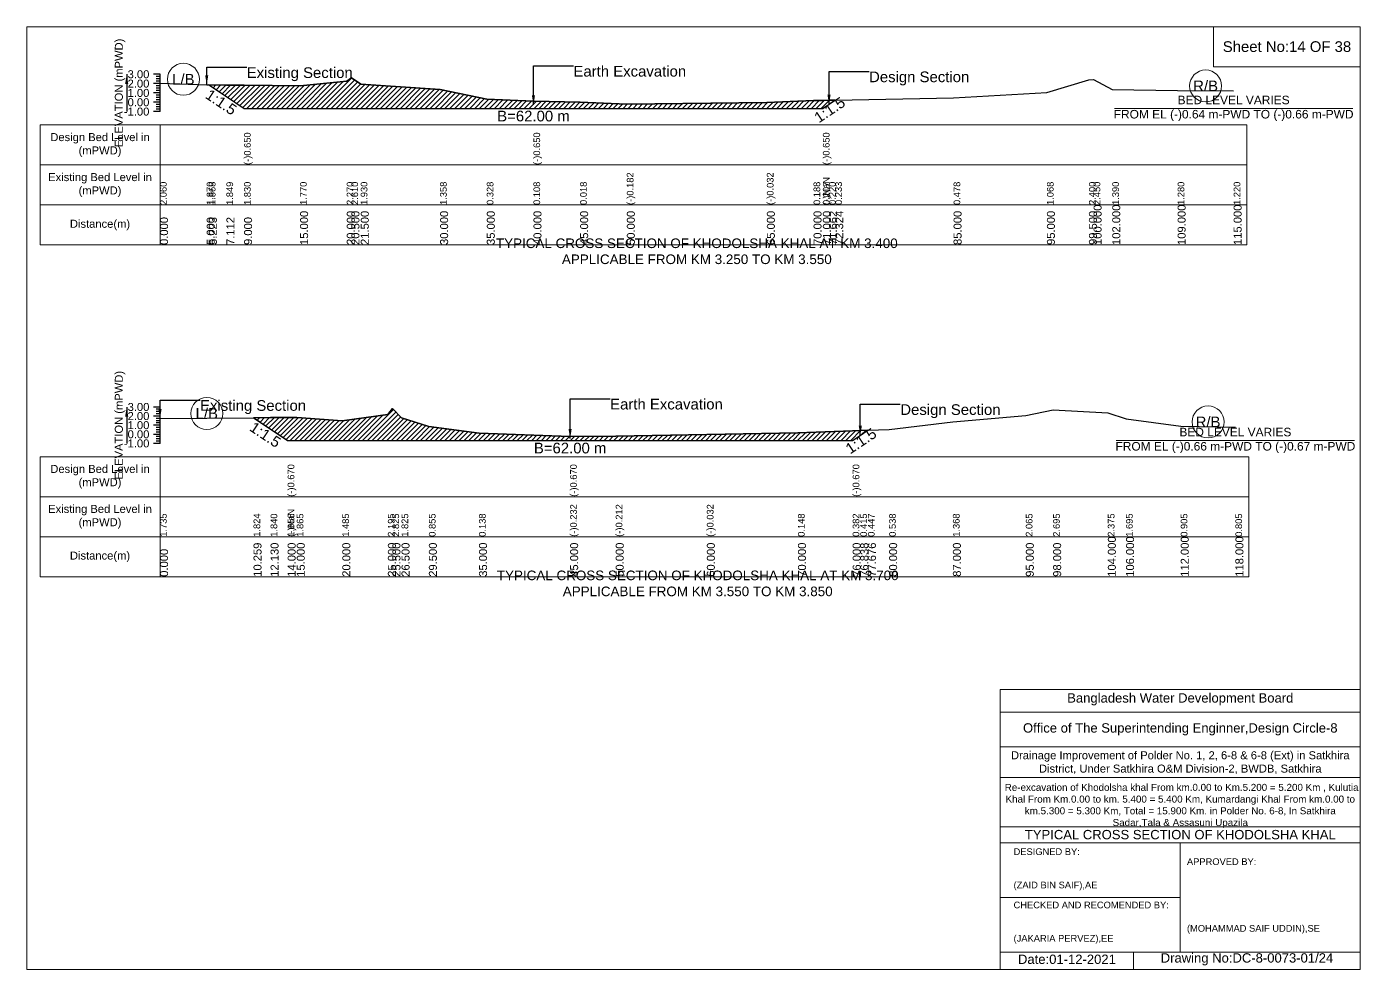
# Model space of a CAD drawing. Header units: inches. Extents: x 93000 to 476000, y -4242 to 0.
# Drawn here: x 230000 to 236000, y -4242 to 0 of the extents above; entities that cross this region are included whole.
import ezdxf

# ---------------------------------------------------------------- set-up
doc = ezdxf.new("R2010")
doc.units = ezdxf.units.IN
doc.header["$LTSCALE"] = 7
doc.header["$MEASUREMENT"] = 0
doc.linetypes.add('DASHED', pattern=[0.75, 0.5, -0.25])
for name, color, linetype, lineweight in [('Cross section Data Border', 7, 'Continuous', 9), ('Cross Section Labels', 7, 'Continuous', 9), ('Design_Bed_Level for Xsection', 7, 'DASHED', 25), ('Existing_Bed_Level for Xsection', 7, 'Continuous', 25), ('Long Section Labels', 7, 'Continuous', 9)]:
    doc.layers.add(name, color=color, linetype=linetype, lineweight=lineweight)
doc.styles.get("Standard").update_dxf_attribs({"font": 'arial.ttf'})
doc.dimstyles.get("Standard").update_dxf_attribs({"dimtxt": 0.18, "dimasz": 0.18, "dimexe": 0.18, "dimexo": 0.0625, "dimgap": 0.09, "dimtad": 0, "dimtih": 1, "dimtoh": 1, "dimdec": 4, "dimzin": 0, "dimdsep": 46, "dimtxsty": 'Standard', "dimcen": 0.09, "dimadec": 0, "dimazin": 0, "dimtfac": 1, "dimtdec": 4, "dimtofl": 0, "dimtmove": 0, "dimatfit": 3, "dimfxl": 1, "dimtolj": 1, "dimtzin": 0, "dimarcsym": 0})

msp = doc.modelspace()

# ---------------------------------------------------------------- hatches: boundary and pattern name
at = {"layer": 'Existing_Bed_Level for Xsection'}
h = msp.add_hatch(dxfattribs=at)
h.set_pattern_fill('ANSI31', color=256, scale=126, style=0)
h.paths.add_polyline_path([(230819.4, -261.9), (230898.7, -314.8), (230978, -367.7), (231230, -367.7), (231440, -367.7), (231461, -367.7), (231503, -367.7), (231860, -367.7), (232070, -367.7), (232280, -367.7), (232490, -367.7), (232700, -367.7), (233330, -367.7), (233540, -367.7), (233582, -367.7), (233609.8, -349.1), (233637.6, -330.6), (233609.8, -331.1), (233582, -331.6), (233540, -332.5), (233330, -341.7), (232700, -348), (232490, -339.6), (232280, -335.8), (232070, -326.6), (231860, -283.3), (231503, -259.3), (231461, -230.7), (231440, -245), (231230, -266), (230978, -263.5), (230898.7, -262.7)])
h = msp.add_hatch(dxfattribs=at)
h.set_pattern_fill('ANSI31', color=256, scale=123, style=0)
h.paths.add_polyline_path([(231020.6, -1759.7), (231097.3, -1810.8), (231174, -1862), (231215, -1862), (231420, -1862), (231625, -1862), (231645.5, -1862), (231686.5, -1862), (231809.5, -1862), (232035, -1862), (232445, -1862), (232650, -1862), (233060, -1862), (233470, -1862), (233716, -1862), (233750.4, -1839.1), (233784.7, -1816.1), (233750.4, -1817.5), (233716, -1818.8), (233470, -1828.4), (233060, -1835.8), (232650, -1843.2), (232445, -1844), (232035, -1828.8), (231809.5, -1799.4), (231686.5, -1759.7), (231645.5, -1718.7), (231625, -1744.5), (231420, -1773.6), (231215, -1758), (231174, -1758.4), (231097.3, -1759)])

# ---------------------------------------------------------------- linework, layer by layer
at = {"layer": 'Cross section Data Border'}
for points in [[(230000, 0), (236000, 0), (236000, -4242), (230000, -4242)], [(235340, 0), (236000, 0), (236000, -180), (235340, -180)], [(230060, -442.4), (235490, -442.4), (235490, -982.4), (230060, -982.4)], [(230060, -1935.5), (235498, -1935.5), (235498, -2475.5), (230060, -2475.5)]]:
    msp.add_lwpolyline(points, close=True, dxfattribs=at)
for points in [[(230600, -442.4), (230600, -982.4)], [(230060, -622.4), (235490, -622.4)], [(230060, -802.4), (235490, -802.4)], [(230600, -1935.5), (230600, -2475.5)], [(230060, -2115.5), (235498, -2115.5)], [(230060, -2295.5), (235498, -2295.5)], [(234380, -4242), (234380, -2982), (236000, -2982)], [(234380, -3084), (236000, -3084)], [(234380, -3240), (236000, -3240)], [(234380, -3378), (236000, -3378)], [(234380, -3600), (236000, -3600)], [(234380, -3672), (236000, -3672)], [(235190, -3672), (235190, -4164)], [(234380, -3918), (235190, -3918)], [(234380, -4164), (236000, -4164)], [(234980, -4164), (234980, -4242)]]:
    msp.add_lwpolyline(points, dxfattribs=at)
at = {"layer": 'Cross Section Labels'}
for points in [[(234894.2, -367.7), (235965.8, -367.7)], [(234902.2, -1862), (235973.8, -1862)]]:
    msp.add_lwpolyline(points, dxfattribs=at)
for centre in [(230705, -236.8), (235304, -266.9), (230810.3, -1741), (235315, -1778.9)]:
    msp.add_circle(centre, 72, dxfattribs=at)
at = {"layer": 'Design_Bed_Level for Xsection'}
for points in [[(230819.4, -261.9), (230898.7, -314.8), (230978, -367.7), (232280, -367.7), (233582, -367.7), (233609.8, -349.1), (233637.6, -330.6)], [(231020.6, -1759.7), (231097.3, -1810.8), (231174, -1862), (232445, -1862), (233716, -1862), (233750.4, -1839.1), (233784.7, -1816.1)]]:
    msp.add_lwpolyline(points, dxfattribs=at)
at = {"layer": 'Existing_Bed_Level for Xsection'}
for points in [[(230600, -214.4), (230570, -214.4)], [(230600, -224.9), (230582, -224.9)], [(230600, -235.4), (230582, -235.4)], [(230600, -382.4), (230600, -340.4), (230600, -298.4), (230600, -256.4), (230600, -214.4)], [(230600, -253.8), (230810, -261.8), (230819.4, -261.9), (230898.7, -262.7), (230978, -263.5), (230978, -263.5), (231230, -266), (231440, -245), (231461, -230.7), (231503, -259.3), (231860, -283.3), (232070, -326.6), (232280, -335.8), (232280, -335.8), (232490, -339.6), (232700, -348), (233330, -341.7), (233540, -332.5), (233582, -331.6), (233582, -331.6), (233609.8, -331.1), (233637.6, -330.6), (234170, -320.3), (234590, -295.5), (234779, -239.6), (234800, -237.5), (234884, -282), (235178, -286.6), (235430, -289.1)], [(230600, -256.4), (230570, -256.4)], [(230600, -298.4), (230570, -298.4)], [(230600, -245.9), (230582, -245.9)], [(230600, -266.9), (230582, -266.9)], [(230600, -277.4), (230582, -277.4)], [(230600, -287.9), (230582, -287.9)], [(230600, -340.4), (230570, -340.4)], [(230600, -308.9), (230582, -308.9)], [(230600, -319.4), (230582, -319.4)], [(230600, -329.9), (230582, -329.9)], [(230600, -350.9), (230582, -350.9)], [(230600, -382.4), (230570, -382.4)], [(230600, -361.4), (230582, -361.4)], [(230600, -371.9), (230582, -371.9)], [(230600, -1711.5), (230570, -1711.5)], [(230600, -1721.7), (230582, -1721.7)], [(230600, -1732), (230582, -1732)], [(230600, -1875.5), (230600, -1834.5), (230600, -1793.5), (230600, -1752.5), (230600, -1711.5)], [(230600, -1763.4), (231020.6, -1759.7), (231097.3, -1759), (231174, -1758.4), (231174, -1758.4), (231215, -1758), (231420, -1773.6), (231625, -1744.5), (231645.5, -1718.7), (231686.5, -1759.7), (231809.5, -1799.4), (232035, -1828.8), (232445, -1844), (232445, -1844), (232650, -1843.2), (233060, -1835.8), (233470, -1828.4), (233716, -1818.8), (233716, -1818.8), (233750.4, -1817.5), (233784.7, -1816.1), (233880, -1812.4), (234167, -1778.4), (234495, -1749.8), (234618, -1724), (234864, -1737.1), (234946, -1765), (235192, -1797.4), (235438, -1801.5)], [(230600, -1752.5), (230570, -1752.5)], [(230600, -1793.5), (230570, -1793.5)], [(230600, -1742.2), (230582, -1742.2)], [(230600, -1762.7), (230582, -1762.7)], [(230600, -1773), (230582, -1773)], [(230600, -1783.2), (230582, -1783.2)], [(230600, -1834.5), (230570, -1834.5)], [(230600, -1803.7), (230582, -1803.7)], [(230600, -1814), (230582, -1814)], [(230600, -1824.2), (230582, -1824.2)], [(230600, -1844.7), (230582, -1844.7)], [(230600, -1855), (230582, -1855)], [(230600, -1875.5), (230570, -1875.5)], [(230600, -1865.2), (230582, -1865.2)]]:
    msp.add_lwpolyline(points, dxfattribs=at)
for points in [[(230819.4, -261.9), (230898.7, -314.8), (230978, -367.7), (230978, -367.7), (231230, -367.7), (231440, -367.7), (231461, -367.7), (231503, -367.7), (231860, -367.7), (232070, -367.7), (232280, -367.7), (232280, -367.7), (232490, -367.7), (232700, -367.7), (233330, -367.7), (233540, -367.7), (233582, -367.7), (233582, -367.7), (233609.8, -349.1), (233637.6, -330.6), (233637.6, -330.6), (233637.6, -330.6), (233609.8, -331.1), (233582, -331.6), (233582, -331.6), (233540, -332.5), (233330, -341.7), (232700, -348), (232490, -339.6), (232280, -335.8), (232280, -335.8), (232070, -326.6), (231860, -283.3), (231503, -259.3), (231461, -230.7), (231440, -245), (231230, -266), (230978, -263.5), (230978, -263.5), (230898.7, -262.7)], [(231020.6, -1759.7), (231020.6, -1759.7), (231097.3, -1810.8), (231174, -1862), (231174, -1862), (231215, -1862), (231420, -1862), (231625, -1862), (231645.5, -1862), (231686.5, -1862), (231809.5, -1862), (232035, -1862), (232445, -1862), (232445, -1862), (232650, -1862), (233060, -1862), (233470, -1862), (233716, -1862), (233716, -1862), (233750.4, -1839.1), (233784.7, -1816.1), (233784.7, -1816.1), (233784.7, -1816.1), (233750.4, -1817.5), (233716, -1818.8), (233716, -1818.8), (233470, -1828.4), (233060, -1835.8), (232650, -1843.2), (232445, -1844), (232445, -1844), (232035, -1828.8), (231809.5, -1799.4), (231686.5, -1759.7), (231645.5, -1718.7), (231625, -1744.5), (231420, -1773.6), (231215, -1758), (231174, -1758.4), (231174, -1758.4), (231097.3, -1759), (231020.6, -1759.7)]]:
    msp.add_lwpolyline(points, close=True, dxfattribs=at)

# ---------------------------------------------------------------- texts
at = {"layer": 'Cross section Data Border', "attachment_point": 5}
for s, insert, char_height in [('Sheet No:14 OF 38', (235670, -90), 48), ('Bangladesh Water Development Board', (235190, -3027), 42), ('Office of The Superintending Enginner,Design Circle-8', (235190, -3162), 42)]:
    msp.add_mtext(s, dxfattribs=dict(at, insert=insert, char_height=char_height))
at = {"layer": 'Cross section Data Border'}
for s, insert, char_height, width, attachment_point in [('Design Bed Level in (mPWD)', (230330, -532.4), 36, 480, 5), ('Existing Bed Level in (mPWD)', (230330, -712.4), 36, 480, 5), ('Distance(m)', (230330, -892.4), 36, 480, 5), ('Design Bed Level in (mPWD)', (230330, -2025.5), 36, 480, 5), ('Existing Bed Level in (mPWD)', (230330, -2205.5), 36, 480, 5), ('Distance(m)', (230330, -2385.5), 36, 480, 5), ('Drainage Improvement of Polder No. 1, 2, 6-8 & 6-8 (Ext) in Satkhira District, Under Satkhira O&M Division-2, BWDB, Satkhira', (235190, -3312), 36, 1680, 5), (' Re-excavation of Khodolsha khal From km.0.00 to Km.5.200 = 5.200 Km , Kulutia Khal From Km.0.00 to km. 5.400 = 5.400 Km, Kumardangi Khal From km.0.00 to km.5.300 = 5.300 Km, Total = 15.900 Km. in Polder No. 6-8, In Satkhira Sadar,Tala & Assasuni Upazila', (235190, -3507), 31.6143, 1620, 5), ('TYPICAL CROSS SECTION OF KHODOLSHA KHAL', (235190, -3636), 42, 1680, 5), ('DESIGNED BY:^J^J^J(ZAID BIN SAIF),AE', (234440, -3792), 30, 840, 4), ('APPROVED BY:^J^J^J^J^J^J(MOHAMMAD SAIF UDDIN),SE', (235220, -3912), 30, 840, 4), ('CHECKED AND RECOMENDED BY:^J^J^J(JAKARIA PERVEZ),EE', (234440, -4032), 30, 840, 4), ('Date:01-12-2021', (234680, -4197), 42, 840, 5), ('Drawing No:DC-8-0073-01/24', (235490, -4197), 42, 1320, 5)]:
    msp.add_mtext(s, dxfattribs=dict(at, insert=insert, char_height=char_height, width=width, attachment_point=attachment_point))
at = {"layer": 'Cross Section Labels'}
for s, insert, char_height, attachment_point in [('Earth Excavation', (232460, -176.6), 48, 1), ('L/B', (230705, -236.8), 48, 5), ('Existing Section', (230990, -182.9), 48, 1), ('Design Section', (233789.8, -201.8), 48, 1), ('R/B', (235304, -266.9), 48, 5), ('BED LEVEL VARIES ^JFROM EL (-)0.64 m-PWD TO (-)0.66 m-PWD', (235430, -367.7), 38.4, 5), ('B=62.00 m', (232280, -378.2), 48, 2), ('TYPICAL CROSS SECTION OF KHODOLSHA KHAL AT KM 3.400^JAPPLICABLE FROM KM 3.250 TO KM 3.550', (233015, -1011), 43.2, 5), ('Existing Section', (230780, -1680.7), 48, 1), ('Earth Excavation', (232625, -1674.6), 48, 1), ('L/B', (230810.3, -1741), 48, 5), ('Design Section', (233930.4, -1699.2), 48, 1), ('R/B', (235315, -1778.9), 48, 5), ('BED LEVEL VARIES ^JFROM EL (-)0.66 m-PWD TO (-)0.67 m-PWD', (235438, -1862), 38.4, 5), ('B=62.00 m', (232445, -1872.2), 48, 2), ('TYPICAL CROSS SECTION OF KHODOLSHA KHAL AT KM 3.700^JAPPLICABLE FROM KM 3.550 TO KM 3.850', (233019, -2505.5), 43.2, 5)]:
    msp.add_mtext(s, dxfattribs=dict(at, insert=insert, char_height=char_height, attachment_point=attachment_point))
at = {"layer": 'Cross Section Labels', "char_height": 48, "attachment_point": 2}
for insert, rotation in [((230888.2, -320), 326.30993), ((233599.3, -354.4), 33.69007), ((231087.1, -1816), 326.30993), ((233740.1, -1844.2), 33.69007)]:
    msp.add_mtext('1:1.5', dxfattribs=dict(at, insert=insert, rotation=rotation))
at = {"layer": 'Existing_Bed_Level for Xsection', "char_height": 36, "attachment_point": 5, "rotation": 90}
for insert in [(230420, -298.4), (230420, -1793.5)]:
    msp.add_mtext('ELEVATION (mPWD)', dxfattribs=dict(at, insert=insert))
at = {"layer": 'Existing_Bed_Level for Xsection', "char_height": 36, "attachment_point": 6}
for s, insert in [('3.00', (230552, -214.4)), ('2.00', (230552, -256.4)), ('1.00', (230552, -298.4)), ('0.00', (230552, -340.4)), ('-1.00', (230552, -382.4)), ('3.00', (230552, -1711.5)), ('2.00', (230552, -1752.5)), ('1.00', (230552, -1793.5)), ('-1.00', (230552, -1875.5)), ('0.00', (230552, -1834.5))]:
    msp.add_mtext(s, dxfattribs=dict(at, insert=insert))
at = {"layer": 'Long Section Labels', "attachment_point": 1, "rotation": 90}
for s, insert, char_height in [('(-)0.650', (230978, -622.4), 30), ('(-)0.650', (232280, -622.4), 30), ('(-)0.650', (233582, -622.4), 30), ('(-)0.182', (232700, -802.4), 30), ('(-)0.032', (233330, -802.4), 30), ('2.060', (230600, -802.4), 30), ('1.870', (230810, -802.4), 30), ('1.868', (230819.4, -802.4), 30), ('1.849', (230898.7, -802.4), 30), ('1.830', (230978, -802.4), 30), ('1.830', (230978, -802.4), 30), ('1.830', (230978, -802.4), 30), ('1.770', (231230, -802.4), 30), ('2.270', (231440, -802.4), 30), ('2.610', (231461, -802.4), 30), ('1.930', (231503, -802.4), 30), ('1.358', (231860, -802.4), 30), ('0.328', (232070, -802.4), 30), ('0.108', (232280, -802.4), 30), ('0.108', (232280, -802.4), 30), ('0.108', (232280, -802.4), 30), ('0.018', (232490, -802.4), 30), ('0.188', (233540, -802.4), 30), ('(-)NaN', (233582, -802.4), 30), ('0.207', (233582, -802.4), 30), ('0.207', (233582, -802.4), 30), ('0.220', (233609.8, -802.4), 30), ('0.233', (233637.6, -802.4), 30), ('0.478', (234170, -802.4), 30), ('1.068', (234590, -802.4), 30), ('2.400', (234779, -802.4), 30), ('2.450', (234800, -802.4), 30), ('1.390', (234884, -802.4), 30), ('1.280', (235178, -802.4), 30), ('1.220', (235430, -802.4), 30), ('15.000', (231230, -982.4), 36), ('20.000', (231440, -982.4), 36), ('20.500', (231461, -982.4), 36), ('21.500', (231503, -982.4), 36), ('30.000', (231860, -982.4), 36), ('35.000', (232070, -982.4), 36), ('40.000', (232280, -982.4), 36), ('40.000', (232280, -982.4), 36), ('40.000', (232280, -982.4), 36), ('45.000', (232490, -982.4), 36), ('50.000', (232700, -982.4), 36), ('65.000', (233330, -982.4), 36), ('70.000', (233540, -982.4), 36), ('71.000', (233582, -982.4), 36), ('71.000', (233582, -982.4), 36), ('71.000', (233582, -982.4), 36), ('71.662', (233609.8, -982.4), 36), ('72.324', (233637.6, -982.4), 36), ('85.000', (234170, -982.4), 36), ('95.000', (234590, -982.4), 36), ('99.500', (234779, -982.4), 36), ('100.000', (234800, -982.4), 36), ('102.000', (234884, -982.4), 36), ('109.000', (235178, -982.4), 36), ('115.000', (235430, -982.4), 36), ('0.000', (230600, -982.4), 36), ('5.000', (230810, -982.4), 36), ('5.223', (230819.4, -982.4), 36), ('7.112', (230898.7, -982.4), 36), ('9.000', (230978, -982.4), 36), ('9.000', (230978, -982.4), 36), ('9.000', (230978, -982.4), 36), ('(-)0.670', (231174, -2115.5), 30), ('(-)0.670', (232445, -2115.5), 30), ('(-)0.670', (233716, -2115.5), 30), ('(-)0.232', (232445, -2295.5), 30), ('(-)0.232', (232445, -2295.5), 30), ('(-)0.232', (232445, -2295.5), 30), ('(-)0.212', (232650, -2295.5), 30), ('(-)0.032', (233060, -2295.5), 30), ('1.735', (230600, -2295.5), 30), ('1.824', (231020.6, -2295.5), 30), ('1.840', (231097.3, -2295.5), 30), ('(-)NaN', (231174, -2295.5), 30), ('1.856', (231174, -2295.5), 30), ('1.856', (231174, -2295.5), 30), ('1.865', (231215, -2295.5), 30), ('1.485', (231420, -2295.5), 30), ('2.195', (231625, -2295.5), 30), ('2.825', (231645.5, -2295.5), 30), ('1.825', (231686.5, -2295.5), 30), ('0.855', (231809.5, -2295.5), 30), ('0.138', (232035, -2295.5), 30), ('0.148', (233470, -2295.5), 30), ('0.382', (233716, -2295.5), 30), ('0.382', (233716, -2295.5), 30), ('0.382', (233716, -2295.5), 30), ('0.415', (233750.4, -2295.5), 30), ('0.447', (233784.7, -2295.5), 30), ('0.538', (233880, -2295.5), 30), ('1.368', (234167, -2295.5), 30), ('2.065', (234495, -2295.5), 30), ('2.695', (234618, -2295.5), 30), ('2.375', (234864, -2295.5), 30), ('1.695', (234946, -2295.5), 30), ('0.905', (235192, -2295.5), 30), ('0.805', (235438, -2295.5), 30), ('10.259', (231020.6, -2475.5), 36), ('12.130', (231097.3, -2475.5), 36), ('14.000', (231174, -2475.5), 36), ('14.000', (231174, -2475.5), 36), ('14.000', (231174, -2475.5), 36), ('15.000', (231215, -2475.5), 36), ('20.000', (231420, -2475.5), 36), ('25.000', (231625, -2475.5), 36), ('25.500', (231645.5, -2475.5), 36), ('26.500', (231686.5, -2475.5), 36), ('29.500', (231809.5, -2475.5), 36), ('35.000', (232035, -2475.5), 36), ('45.000', (232445, -2475.5), 36), ('45.000', (232445, -2475.5), 36), ('45.000', (232445, -2475.5), 36), ('50.000', (232650, -2475.5), 36), ('60.000', (233060, -2475.5), 36), ('70.000', (233470, -2475.5), 36), ('76.000', (233716, -2475.5), 36), ('76.000', (233716, -2475.5), 36), ('76.000', (233716, -2475.5), 36), ('76.838', (233750.4, -2475.5), 36), ('77.676', (233784.7, -2475.5), 36), ('80.000', (233880, -2475.5), 36), ('87.000', (234167, -2475.5), 36), ('95.000', (234495, -2475.5), 36), ('98.000', (234618, -2475.5), 36), ('104.000', (234864, -2475.5), 36), ('106.000', (234946, -2475.5), 36), ('112.000', (235192, -2475.5), 36), ('118.000', (235438, -2475.5), 36), ('0.000', (230600, -2475.5), 36)]:
    msp.add_mtext(s, dxfattribs=dict(at, insert=insert, char_height=char_height))

# ---------------------------------------------------------------- leaders
at = {"layer": 'Cross Section Labels', "annotation_type": 0, "has_hookline": 1, "hookline_direction": 0}
for points, text_width in [([(232280, -351.7), (232280, -176.6), (232459.9, -176.6)], 497), ([(230810, -261.8), (230810, -182.9), (230989.9, -182.9)], 467.2), ([(233609.8, -349.1), (233609.8, -201.8), (233789.7, -201.8)], 441.2), ([(232445, -1853), (232445, -1674.6), (232624.9, -1674.6)], 497), ([(230600, -1763.4), (230600, -1680.7), (230779.9, -1680.7)], 467.2), ([(233750.4, -1839.1), (233750.4, -1699.2), (233930.3, -1699.2)], 441.2)]:
    msp.add_leader(points, dimstyle='Standard', override={"dimasz": 43.2}, dxfattribs=dict(at, text_width=text_width))
at = {"layer": 'Existing_Bed_Level for Xsection'}
for points in [[(230450, -214.4), (230450, -382.4)], [(230450, -1711.5), (230450, -1875.5)]]:
    msp.add_leader(points, dimstyle='Standard', override={"dimasz": 43.2}, dxfattribs=at)

doc.saveas('drawing.dxf')
